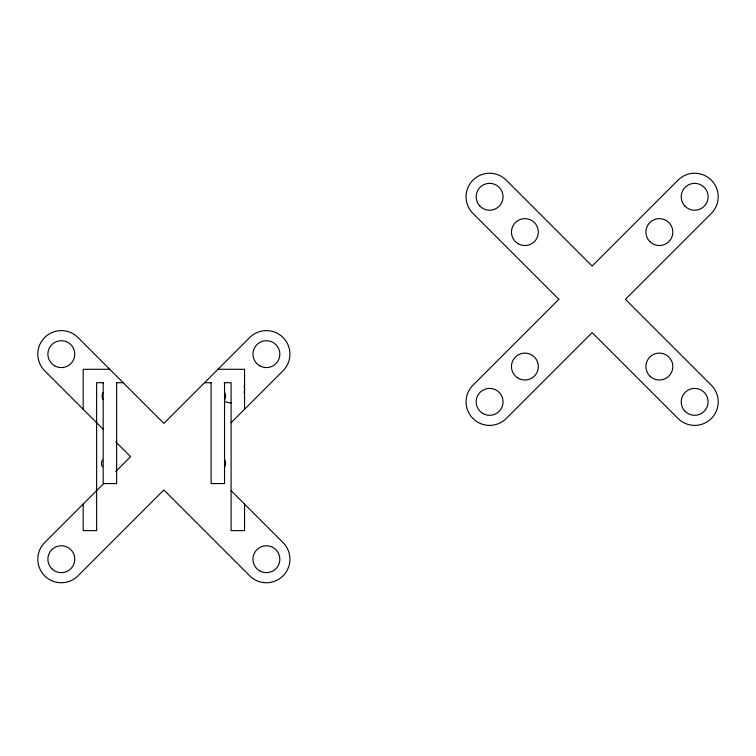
<?xml version="1.0" encoding="UTF-8"?>
<svg xmlns="http://www.w3.org/2000/svg" width="756" height="756" viewBox="0 0 756 756"><rect width="100%" height="100%" fill="white"/><g stroke="black" fill="none" stroke-linecap="round" stroke-linejoin="round"><path stroke-width="1.13" d="M104.082 483.178L44.689 542.572A23.53 23.53 0 0 0 44.689 575.855A23.53 23.53 0 0 0 77.972 575.855L163.863 489.954L249.754 575.855A23.53 23.53 0 0 0 283.037 575.855A23.53 23.53 0 0 0 283.037 542.572L231.1 490.635M115.677 471.583L130.59 456.681L115.677 441.769M231.1 422.727L283.037 370.79A23.53 23.53 0 0 0 283.037 337.507A23.53 23.53 0 0 0 249.754 337.507L163.863 423.398L77.972 337.507A23.53 23.53 0 0 0 44.689 337.507A23.53 23.53 0 0 0 44.689 370.79L103.26 429.351M109.743 369.278L83.179 369.278L83.179 409.279M217.993 369.278L244.547 369.278L244.547 409.279M103.563 382.725L96.626 382.725L96.626 530.636L83.179 530.636L83.179 504.082M116.263 382.725L123.19 382.725M204.545 382.725L211.425 382.725M224.116 382.725L231.1 382.725L231.1 530.636L244.547 530.636L244.547 504.082M224.541 382.725L224.541 483.575L211.094 483.575L211.094 382.725M116.632 382.725L116.632 483.575L103.185 483.575L103.185 382.725M103.033 399.527A6.719 6.719 0 0 1 103.033 392.808M224.702 392.808A6.719 6.719 0 0 1 224.702 399.527M102.391 466.764A6.719 6.719 0 0 1 102.391 460.045M224.702 460.045A6.719 6.719 0 0 1 224.702 466.764M231.1 402.891A13.447 13.447 0 0 1 224.371 401.086M244.084 385.966A13.447 13.447 0 0 1 244.084 392.922M558.854 299.319L472.963 385.21A23.53 23.53 0 0 0 472.963 418.493A23.53 23.53 0 0 0 506.246 418.493L592.137 332.602L678.028 418.493A23.53 23.53 0 0 0 711.311 418.493A23.53 23.53 0 0 0 711.311 385.21L625.41 299.319L711.311 213.428A23.53 23.53 0 0 0 711.311 180.145A23.53 23.53 0 0 0 678.028 180.145L592.137 266.046L506.246 180.145A23.53 23.53 0 0 0 472.963 180.145A23.53 23.53 0 0 0 472.963 213.428L558.854 299.319M480.098 206.293A13.447 13.447 0 0 0 502.589 200.264A13.447 13.447 0 0 0 486.117 183.802A13.447 13.447 0 0 0 480.098 206.293M518.181 243.734A13.447 13.447 0 0 0 538.348 232.083A13.447 13.447 0 0 0 518.181 220.44A13.447 13.447 0 0 0 518.181 243.734M649.858 241.599A13.447 13.447 0 0 0 672.358 235.57A13.447 13.447 0 0 0 655.887 219.098A13.447 13.447 0 0 0 649.858 241.599M685.163 206.293A13.447 13.447 0 0 0 707.654 200.264A13.447 13.447 0 0 0 691.192 183.802A13.447 13.447 0 0 0 685.163 206.293M649.858 376.063A13.447 13.447 0 0 0 672.358 370.034A13.447 13.447 0 0 0 655.887 353.562A13.447 13.447 0 0 0 649.858 376.063M685.163 411.358A13.447 13.447 0 0 0 707.654 405.329A13.447 13.447 0 0 0 691.192 388.868A13.447 13.447 0 0 0 685.163 411.358M482.876 413.494A13.447 13.447 0 0 0 503.052 401.852A13.447 13.447 0 0 0 482.876 390.209A13.447 13.447 0 0 0 482.876 413.494M518.181 378.198A13.447 13.447 0 0 0 538.348 366.556A13.447 13.447 0 0 0 518.181 354.914A13.447 13.447 0 0 0 518.181 378.198M54.612 365.791A13.447 13.447 0 0 0 74.778 354.148A13.447 13.447 0 0 0 54.612 342.506A13.447 13.447 0 0 0 54.612 365.791M259.677 365.791A13.447 13.447 0 0 0 279.843 354.148A13.447 13.447 0 0 0 259.677 342.506A13.447 13.447 0 0 0 259.677 365.791M259.677 570.856A13.447 13.447 0 0 0 279.843 559.213A13.447 13.447 0 0 0 259.677 547.571A13.447 13.447 0 0 0 259.677 570.856M51.824 568.72A13.447 13.447 0 0 0 74.324 562.691A13.447 13.447 0 0 0 57.853 546.219A13.447 13.447 0 0 0 51.824 568.72"/></g></svg>
